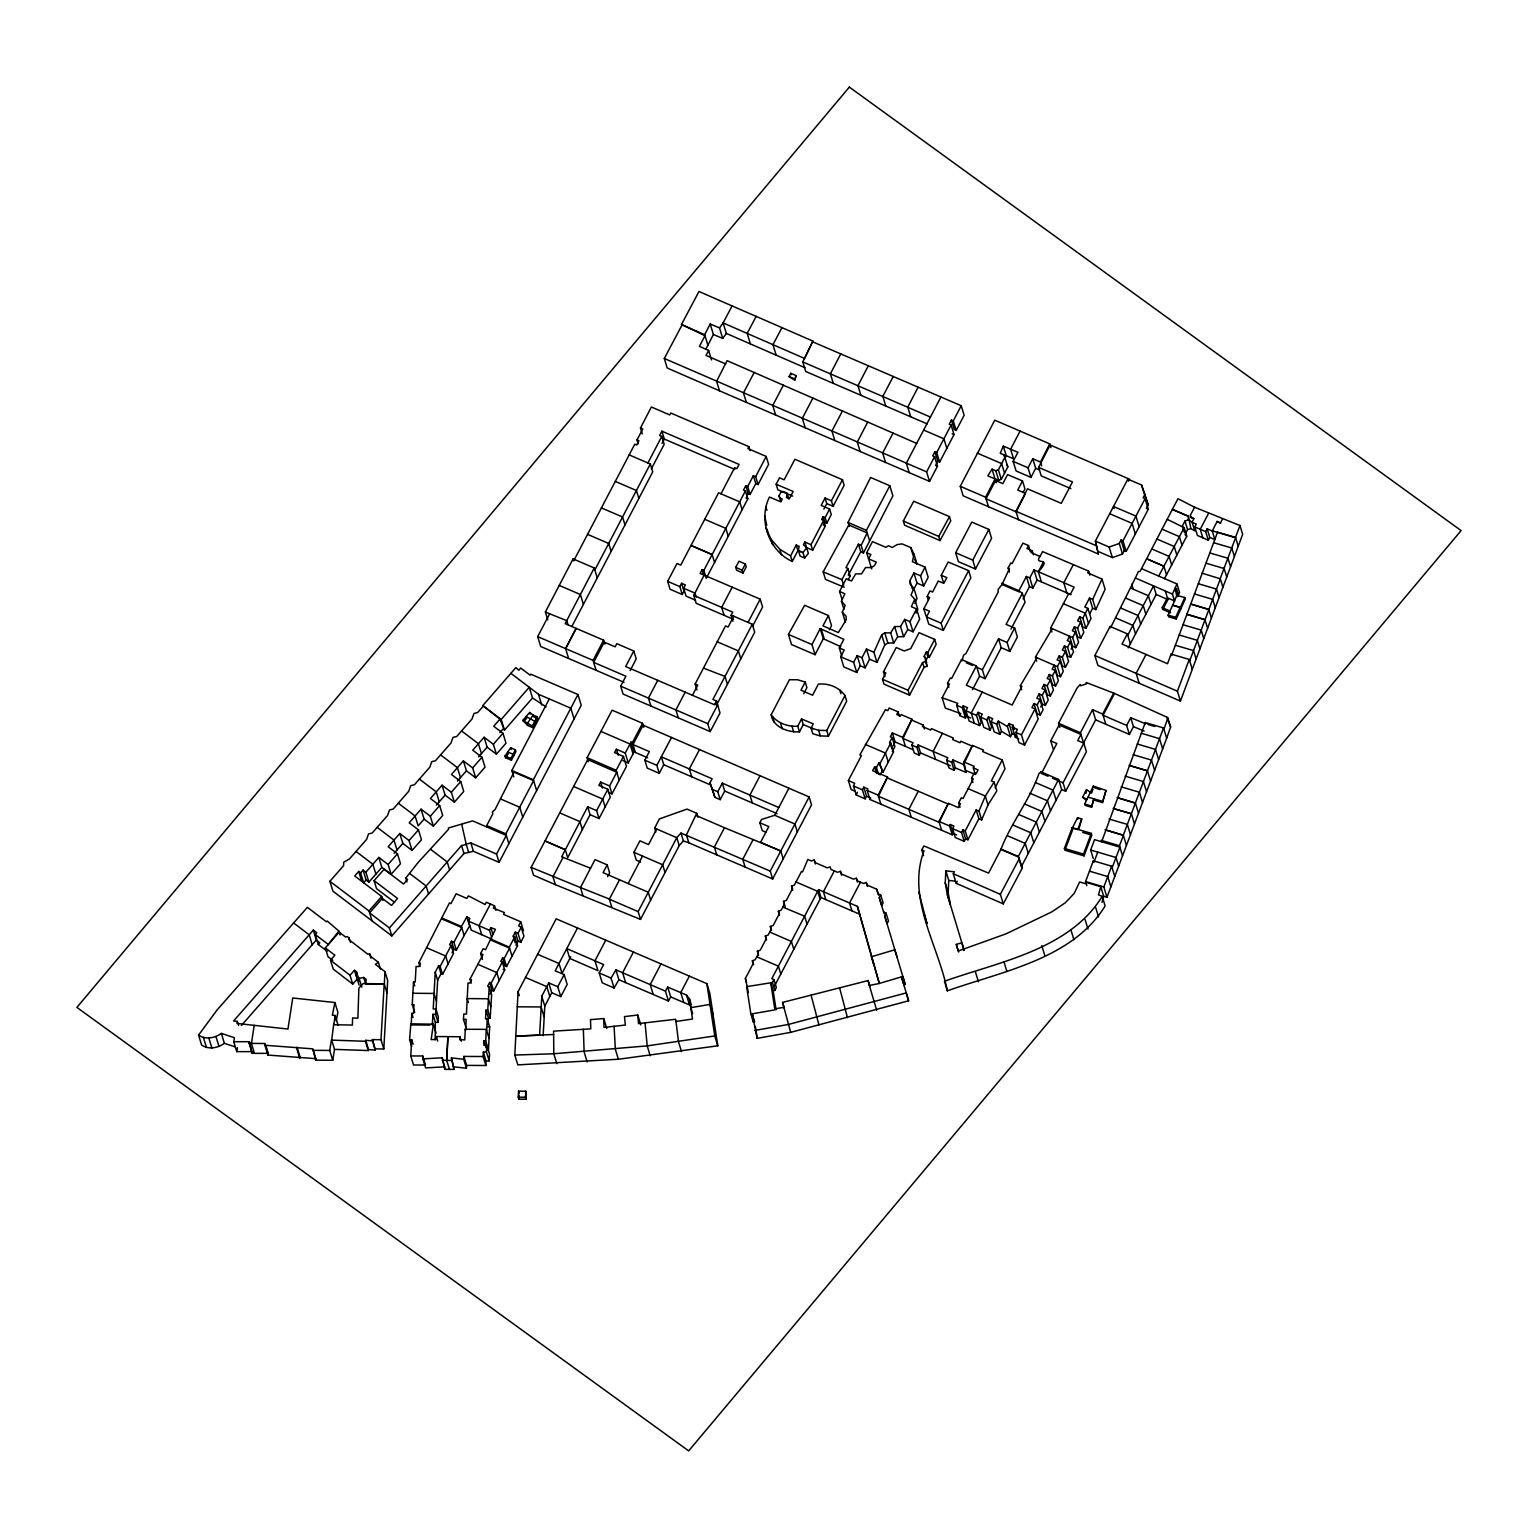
<?xml version="1.0" encoding="UTF-8"?>
<svg xmlns="http://www.w3.org/2000/svg" width="1538" height="1538" viewBox="0 0 1538 1538"><rect width="100%" height="100%" fill="white"/><g stroke="black" fill="none" stroke-linecap="round" stroke-linejoin="round"><path stroke-width="1.5" d="M356.547 971.939L359.258 980.783L357.124 979.148L352.74 984.089L350.03 975.246L354.432 970.305L356.547 971.939L356.432 976.284L359.123 978.36L361.834 987.185M372.292 1040.803L365.717 1040.322L368.562 1049.589L375.118 1050.07L372.331 1039.611L380.982 1039.688L383.808 1048.954L375.157 1048.878L372.331 1039.611M375.118 1050.07L375.157 1048.878M380.444 968.998L378.425 962.365L375.31 964.326L384.961 971.612L384.327 984.301L365.871 984.032L366.121 979.302L363.679 977.437L359.123 978.36M383.808 1048.954L387.672 980.456L384.961 971.612M461.265 1041.226L459.881 1036.747L436.331 1036.535L436.196 1039.4L431.159 1039.65L433.351 1024.173L410.838 1023.827L409.608 1039.669L411.684 1046.455M446.712 1060.393L447.923 1036.67L446.693 1060.316L449.461 1069.371M459.881 1036.747L459.747 1039.63L464.764 1039.919L465.283 1029.268L486.316 1029.364L489.065 1038.323M465.899 1027.269L463.476 1019.367L463.745 1014.061L466.437 1014.08L467.994 983.013L469.878 983.032L471.551 979.86L470.013 979.187L483.009 954.54L480.625 953.522L483.182 948.696L485.547 949.715L495.428 929.375L490.872 927.664L489.488 930.298L491.545 937.027M525.496 977.476L556.179 918.82L706.865 983.647L709.883 993.49L717.765 1045.802L618.391 1059.24L517.825 1064.892L514.826 1055.049L518.056 991.741L525.496 977.457L546.797 986.627L549.816 996.489L544.798 1006.121L543.145 1035.651M964.057 950.061L947.331 894.635L945.236 882.831L945.851 870.893L954.348 871.777L953.272 873.738L956.194 883.312L1003.276 903.883L1022.366 867.913L1018.483 856.993L1000.911 849.437C1010.677 823.503 1029.71 800.183 1039.015 773.46L1040.995 771.865L1058.586 779.439L1061.662 789.513L1021.405 866.567L1022.366 867.913M947.331 894.635L950.253 904.209L948.158 892.405L948.773 880.467L945.851 870.893M483.124 1056.529L463.88 1056.414L466.629 1065.392L485.873 1065.507L483.124 1056.529L483.355 1052.107L486.431 1051.896L489.161 1060.874L486.104 1061.085L483.355 1052.107M485.873 1065.507L486.104 1061.085M429.986 1025.077L411.165 1024.923L411.8 1013.369L413.53 1013.388L413.991 1004.641L412.261 1004.641L413.511 981.898L415.222 981.898L416.067 966.518L418.701 966.556L420.47 963.288L418.913 962.615L449.442 902.921L450.999 903.594L456.152 893.789L466.802 898.423L468.417 895.885L485.104 904.517L486.296 902.248L494.544 905.844L495.928 910.342M432.928 1014.349L435.35 1022.309L438.042 1022.328L435.619 1014.369L432.928 1014.349L432.351 1025.096L432.005 1024M438.599 965.806L441.022 973.727L442.579 974.4L440.137 966.479L438.599 965.806L435.216 972.266L433.216 1008.966L435.908 1008.986L438.349 1016.945L438.042 1022.328M435.619 1014.369L435.908 1008.986M435.35 1022.309L435.177 1039.861M436.004 1010.255L437.638 980.206L435.216 972.266M454.152 1066.872L466.437 1068.256L463.707 1059.278L451.403 1057.894L454.018 1069.391L444.905 1069.352L442.271 1057.779L422.854 1058.875L422.758 1055.991L410.761 1055.952L411.723 1039.707L409.608 1039.669M444.905 1069.352L442.271 1057.779M489.161 1060.874L489.526 1054.164L485.7 1040.841L483.97 1040.822L483.72 1045.167L486.777 1045.206L486.431 1051.896M486.008 1010.139L488.43 1018.041L490.161 1018.041L487.738 1010.139L486.008 1010.139L485.527 1018.848L487.258 1018.867L489.68 1026.769L488.45 1049.8L486.7 1049.8M485.7 1040.841L486.316 1029.364M486.642 1030.422L487.258 1018.867M487.738 1010.139L489.219 986.877L487.661 986.204L489.68 982.378L491.237 983.051L493.66 990.972L492.102 990.299L489.68 982.378M488.065 1024.577L488.43 1018.041M490.161 1018.041L491.641 994.798L489.219 986.877M1188.182 519.729L1192.046 522.055L1194.738 530.898L1190.893 528.591L1188.374 516.134L1172.417 509.251L1177.954 498.696L1194.757 507.309L1239.974 525.515L1242.666 534.34L1180.434 701.078L1097.901 665.416L1094.864 655.515L1110.109 626.427L1127.335 633.867L1130.372 643.768M1188.374 516.134L1188.278 520.055L1184.952 521.036L1182.395 525.919L1184.356 532.321M454.018 1069.391L451.403 1057.894M518.248 1097.171L518.575 1091.173L525.765 1091.23L526.034 1099.209L518.844 1099.17L518.248 1097.171L525.438 1097.209L526.034 1099.209M518.844 1099.17L519.075 1095.171M525.438 1097.209L525.765 1091.23M380.982 1039.688L384.212 983.878L363.16 983.551L358.873 988.203L357.893 1018.175L352.606 1017.964L352.375 1025.077L333.861 1024.712L335.111 1015.503L332.381 1015.215L334.899 1002.545L292.739 997.989L287.952 1029.057L236.987 1023.443L237.352 1021.424L233.622 1020.963L313.291 930.125L316.809 932.797L315.252 934.566L318.308 944.524L327.075 951.176M463.707 1059.278L463.88 1056.414M466.437 1068.256L466.629 1065.392M548.72 982.917L551.738 992.779L560.774 996.586L557.756 986.723L548.72 982.917L541.78 996.24L539.627 1035.209L515.788 1036.093L553.642 1034.497L553.545 1031.152L590.803 1028.864L590.496 1019.598L603.742 1018.598L606.76 1028.48M1050.935 447.712L1049.762 443.867L994.778 420.201L960.25 486.296L963.173 495.851L1098.324 553.988L1095.998 543.164M1098.324 553.988L1095.364 541.107L1127.835 479.125L1141.561 484.989L1148.175 504.887L1146.387 508.328L1148.29 509.251L1126.181 551.411L1124.259 550.546L1121.048 539.992L1122.951 540.876L1126.181 551.411M332.785 960.404L328.017 956.732L325.306 947.889L339.225 932.182L345.55 937.046L347.223 936.546L349.126 938.007L348.915 939.641L367.909 954.271L369.581 953.771L371.216 956.828L378.425 962.365M806.566 547.586L812.679 550.22L810.987 544.683L804.874 542.049L808.373 553.372L804.682 558.025L800.068 556.064L798.376 550.527L799.126 546.298L796.203 545.067L797.914 550.604L792.281 561.447C768.942 550.95 757.946 519.882 769.461 497.043L780.823 501.869L782.265 499.062L779.574 497.697L779.074 495.64L780.919 492.218L783.073 491.449L787.052 493.256L786.476 497.543L789.379 498.773L793.147 491.449L776.171 484.259L779.535 477.78L784.13 479.818L794.896 459.266L842.459 479.741L844.151 485.277L833.096 506.329L826.771 503.58L825.06 498.043L831.404 500.792L833.096 506.329M333.688 1024.154L331.708 1040.111L365.429 1041.284L368.255 1050.55L334.534 1049.377L331.535 1039.553L329.728 1050.435L332.746 1060.259L315.636 1060.163L312.848 1048.858L264.921 1045.244L265.267 1043.533L249.156 1043.36L249.406 1041.707L233.738 1041.687L234.41 1037.708L221.357 1033.401C214.859 1038.092 205.515 1039.957 198.575 1035.093L217.166 1009.889L307.389 907.343L326.479 921.839L327.19 921.012L338.898 931.086L340.109 935.066M254.174 1025.404L251.444 1043.533L254.443 1053.357L268.266 1053.357L267.939 1055.068L315.848 1058.682L315.636 1060.163M254.443 1053.357L252.194 1053.299L249.406 1041.707M332.746 1060.259L334.534 1049.377M252.443 1051.646L236.775 1051.627L237.448 1047.647M336.226 1020.809L337.899 1012.369L334.899 1002.545M871.738 568.983L866.663 552.738L872.469 541.587L885.83 547.317L888.522 545.721L892.251 547.47L897.058 544.644L901.979 543.875L910.727 547.528L914.014 554.218L912.399 561.697L925.069 567.138L928.183 577.269L923.646 585.959L917.013 583.113L913.918 573.001L920.551 575.827L923.646 585.959M1177.781 592.918L1172.706 605.338L1180.28 607.568L1184.798 597.513L1176.647 595.437L1175.07 588.189L1176.474 588.631L1177.781 592.918L1176.647 595.437M963.692 764.578L952.906 759.945L955.329 767.885L966.114 772.518L963.692 764.578L972.497 745.43L983.455 750.083L982.667 751.582L1002.276 759.964L1004.987 768.827L995.144 787.667M966.114 772.518L963.845 761.925L972.497 745.43M1174.59 601.166L1172.417 594.091L1135.371 578L1138.447 571.482L1140.1 571.367L1172.417 509.251M1101.977 902.383L1103.688 896.25L1100.535 885.984L1085.578 881.562L1093.345 860.799L1111.628 866.202L1114.762 876.487M365.429 1041.284L365.717 1040.322M368.255 1050.55L368.562 1049.589M778.805 807.546L722.302 783.15L724.706 791.051L720.207 799.645L714.901 797.357L709.979 782.919L712.152 778.766L661.34 756.85L663.762 764.713L659.264 773.306L647.248 768.116L644.826 760.157L649.324 751.582L632.983 744.527L643.115 725.186L809.123 796.934L811.545 804.816L772.653 878.967L688.832 842.805L686.409 834.903L696.714 813.294L687.005 809.103L659.398 818.927L654.611 828.098L655.803 832.039M1163.92 729.204L1167.88 717.996L1166.746 717.112L1113.704 693.1L1086.097 682.468L1086.578 683.776L1080.714 685.775L1080.253 684.506L1077.061 688.024L1058.567 723.302L1059.817 727.397M1103.688 896.25L1106.976 897.231L1166.669 738.202L1170.629 726.993L1167.88 717.996M1094.229 800.183L1102.477 802.548L1105.995 790.436L1093.326 786.072L1084.713 804.047L1085.117 805.374L1091.576 807.277L1093.806 798.799L1091.576 807.277M1102.477 802.548L1105.995 790.436M1192.277 669.338L1189.259 659.437L1171.11 654.111L1167.515 663.743L1121.99 644.057L1127.335 633.867M1217.116 521.401L1220.499 523.074L1217.116 521.401L1212.271 531.014L1207.157 528.803L1209.772 537.396L1214.885 539.607L1212.194 530.764L1217.462 532.398L1171.533 655.534L1171.11 654.111M1180.434 701.078L1177.416 691.196L1189.259 659.437M1189.701 660.859L1220.326 578.807L1202.082 573.193M1238.225 546.259L1235.514 537.416L1239.974 525.515M1064.392 848.457L1072.197 827.713L1091.288 833.365L1091.826 835.134L1084.04 855.878L1064.95 850.226L1064.392 848.457L1083.502 854.109L1084.04 855.878M1065.719 848.149L1072.736 829.482L1072.197 827.713M1077.715 829.674L1081.733 818.966L1077.523 817.716L1072.294 828.078L1077.6 829.309M1078.945 828.944L1081.733 818.966M1083.502 854.109L1091.288 833.365M1093.287 858.608L1090.653 850.033L1094.556 839.652L1119.933 847.169L1112.109 867.817M1101.65 841.767L1145.272 722.552L1163.555 727.955L1166.669 738.202M1097.767 852.129L1093.845 862.414L1093.345 860.799M1106.976 897.231L1103.842 886.965L1111.628 866.202M1122.548 855.743L1119.491 845.746L1123.394 835.384L1105.053 829.751L1123.317 835.153L1126.45 845.381M1123.317 835.153L1163.555 727.955M1093.018 789.321L1091.538 793.089L1086.52 789.686L1082.56 797.261L1086.039 800.01M845.4 622.256L842.305 612.124L845.169 605.357L841.44 601.204L844.862 593.745L839.594 591.476L846.227 578.749L851.494 581.018L855.666 573.885L861.568 573.866L865.529 567.56L871.412 567.541L874.507 565.542L876.295 562.139L868.643 558.852L870.893 554.545L866.663 552.738M913.918 573.001L909.9 580.71L910.169 584.152L913.88 588.304L911.015 595.071L914.745 599.224L917.84 609.356L916.129 613.085M914.841 603.511L916.975 598.436L913.88 588.304M1041.687 465.879L1040.515 462.054L1032.767 458.728L1035.689 468.302L1030.979 477.395L1016.08 470.955L1013.138 461.381L1017.925 452.345L1003.314 446.078L1000.238 453.306L1004.045 454.94L1004.872 457.363L998.393 469.801L995.817 470.743L992.029 469.128L987.8 475.838L995.067 478.972L996.24 482.778M1004.699 459.247L1006.236 455.633L1003.314 446.078M978.956 811.064L976.188 809.911L978.879 818.754L981.648 819.908L978.956 811.064L985.32 796.069L994.086 782.092L991.337 780.9L1002.276 759.964M981.648 819.908L988.011 804.932L996.797 790.936L994.086 782.092M934.873 451.749L937.776 461.265L939.641 462.073L936.719 452.537L934.873 451.749L932.701 455.882L934.566 456.69L937.469 466.206L929.529 481.394L719.496 390.806L716.593 381.289L727.109 360.661L916.686 443.405M965.595 838.768L967.94 839.767L965.23 830.924L962.884 829.905L965.595 838.768L964.23 841.363L955.271 837.518L952.58 828.655L953.925 826.06L950.311 824.503L953.022 833.346L952.272 834.826L869.912 799.472L867.163 790.436L867.932 788.956L863.798 787.168L866.567 796.203L865.183 798.856L856.224 795.011L853.455 785.995L854.647 783.246L848.38 780.554L861.395 755.6L859.857 754.908L885.446 709.633L887.791 710.633L889.156 708.018L898.115 711.883L899.499 716.4M856.224 795.011L857.416 792.262M873.911 652.247L866.471 649.055L869.566 659.187L877.006 662.378L873.911 652.247L881.678 634.867L884.773 632.887L890.656 632.868L894.616 626.562L900.518 626.524L904.69 619.391L909.977 621.66L913.072 631.791L907.785 629.523L904.69 619.391M877.006 662.378L884.773 644.999L887.868 643.019L893.751 642.999L897.711 636.694L894.616 626.562M1172.417 594.091L1176.955 583.959L1141.523 568.656M1175.34 591.169L1176.474 588.631M1180.742 609.029L1180.204 607.299L1172.629 605.068L1168.111 615.123L1168.649 616.853L1176.262 619.007L1185.26 598.974L1184.798 597.513M1177.685 596.744L1179.588 592.514L1176.955 583.959M1176.262 619.007L1175.724 617.276L1180.204 607.299M914.745 599.224L911.323 606.683L916.59 608.933L919.686 619.064L913.072 631.791M1092.653 599.416L1089.519 598.071L1092.634 608.241L1095.767 609.606L1092.653 599.416L1101.996 579.095L1087.712 572.828L1088.616 571.098L1042.591 551.623L1040.015 556.468L1031.248 552.642L1032.19 550.835L1026.942 548.566L1028.518 545.567L1022.905 543.145L1012.139 563.504L1010.831 562.946L1008.121 568.06L1009.37 572.136M1095.767 609.606L1105.111 589.285L1101.996 579.095M861.126 545.394L858.435 544.202L860.742 551.758L863.452 552.949L861.126 545.394L867.182 532.917L848.803 524.996L823.195 571.867L825.502 579.422L844.247 587.228M863.452 552.949L892.905 495.851L889.81 485.739L870.604 477.472L848.015 522.439L849.264 526.477M927.222 596.417L929.952 590.919L932.605 592.034L938.257 581.037L943.794 583.363L946.85 577.634L941.256 575.289L948.177 562.004L968.652 570.617L970.863 577.807L943.313 630.369L928.741 624.12L926.549 616.93L929.49 611.22L923.819 608.779L929.683 597.667L927.222 596.417L928.318 600.012M642.288 433.908L640.481 427.987L651.381 406.993L669.761 414.933L670.779 413.011L748.833 446.635L747.872 448.538L766.193 456.44L768.616 464.322L758.061 484.528L755.773 483.586L753.351 475.703L755.658 476.645L758.061 484.528M745.776 485.739L748.199 493.64L750.083 494.448L747.679 486.566L745.776 485.739L743.508 490.103L745.392 490.93L747.814 498.812L706.25 578.326L703.846 570.425L702.078 569.656L700.155 573.443L760.176 599.166L762.579 607.049L752.64 626.139M750.89 1014.023L752.217 1013.83L754.639 1021.732L753.312 1021.943L750.89 1014.023L746.641 986.665L770.73 982.801L773.153 990.703L774.864 990.414L772.441 982.513L773.922 979.591L771.826 978.668L818.562 889.618L857.416 906.382L879.044 982.455M774.864 990.414L776.344 987.492L773.922 979.591M1040.515 462.054L1049.762 443.867M704.135 575.116L693.773 595.398L696.195 603.319L733.318 619.276M952.272 834.826L949.561 825.964L950.311 824.503M1018.54 519.767L1015.945 511.27L1027.48 488.815L1061.258 503.349L1072.486 481.952L1038.631 467.379L1050.089 444.963L1129.507 479.183L1128.45 481.183L1127.835 479.125M942.409 733.338L933.124 751.448L935.546 759.368M1095.364 541.107L1109.148 547.047L1119.26 543.452L1121.048 539.992M1098.593 551.661L1112.378 557.602L1122.49 554.007L1124.259 550.546M1048.07 776.267L1041.476 773.441L1056.837 743.488L1050.742 740.893L1059.086 724.994L1080.945 734.433L1077.734 740.566L1083.809 743.2L1086.405 751.717L1065.661 791.282L1061.662 789.513M707.884 345.204L704.673 334.707L710.191 323.999L719.515 327.921L722.706 338.418L726.321 333.419L723.11 322.922L732.088 305.927L812.91 341.09L802.778 361.93L805.681 371.465L927.164 423.892M705.673 349.472L713.401 334.496L710.191 323.999M515.384 749.813L510.866 758.522L511.404 760.253L505.541 757.734L505.022 755.985L510.654 747.776L515.384 749.813L515.922 751.563L511.404 760.253M862.03 657.726L857.166 655.572L860.261 665.704L865.125 667.857L862.03 657.726L866.471 649.055M865.125 667.857L869.566 659.187M905.44 746.391L902.671 737.375L911.996 719.265L901.133 714.593L900.384 716.016L896.769 714.459L898.115 711.883M911.996 719.265L903.017 738.471L913.034 742.777L911.823 745.103L914.245 753.024L919.32 755.216L920.531 752.909L918.109 744.988L947.85 757.773L946.62 760.099L949.042 768.02L954.118 770.211L955.329 767.885M794.723 380.213L796.011 375.58L790.782 373.311L789.071 376.618L794.723 380.213L796.011 375.58M829.328 629.811L831.52 625.697L828.424 615.565L804.643 605.299L788.436 634.425L791.532 644.557L815.082 654.688L811.987 644.557L820.215 628.619L821.254 629.023L843.862 639.366L839.306 647.979L841.786 656.092M815.082 654.688L823.311 638.751L820.215 628.619M805.181 682.026L800.971 690.197L812.583 695.214L818.351 684.102C828.501 683.083 838.96 687.121 844.977 695.522L846.707 701.155L828.444 736.144L820.35 735.933L812.775 733.741L811.064 728.108L813.275 723.86L801.548 718.957L797.761 726.186L799.472 731.819C788.244 732.53 773.191 727.359 771.172 714.805L789.455 679.719L797.549 679.758L805.181 682.026L806.912 687.659L803.74 693.773M1039.996 556.391C1033.094 566.176 1053.511 555.276 1038.342 571.828M975.361 774.556L973.323 767.904L974.15 766.309L963.845 761.925M732.088 305.927L698.963 291.489L681.488 324.499L704.962 335.688L699.463 346.358L708.634 350.414L706.019 355.432L725.686 363.929M695.503 600.185L686.063 596.129L683.641 588.247L685.352 584.921L681.565 583.306L679.854 586.612L682.257 594.495L670.068 589.265L667.665 581.364L676.989 563.504L680.757 565.119L718.592 492.775L739.701 501.849L742.104 509.712M792.281 561.447L790.59 555.91L796.203 545.067M804.874 542.049L803.432 544.817L806.681 547.836L802.971 552.488L804.682 558.025M1030.979 477.395L1028.057 467.802L1032.767 458.728M865.183 798.856L862.434 789.821L863.798 787.168M869.912 799.472L870.681 797.991L866.567 796.203M720.995 493.794L734.664 467.648L736.913 468.629L739.067 464.418L661.898 431.178L659.629 435.504L661.782 436.427L664.185 444.309L651.381 468.821M662.032 443.386L664.301 439.061L661.898 431.178M565.6 648.613L576.154 628.369L565.6 648.632L568.618 658.475M483.047 706.403L477.664 712.536L474.012 713.44L471.955 719.053L456.69 736.51L453.018 737.394L450.999 742.989L435.446 760.752L431.774 761.656L429.794 767.212L414.414 784.764L410.742 785.668L408.685 791.32L393.17 809.065L389.499 809.968L387.595 815.428L372.177 833.038L368.505 833.923L366.621 839.364L349.511 858.896L343.705 862.241L343.628 865.625L329.901 881.293L332.939 891.194L391.844 935.911L463.976 853.513L473.416 851.302L499.081 862.376L581.229 705.269L577.961 694.522L530.687 674.163L530.11 675.182L520.709 668.05L518.806 670.241L515.864 667.607L482.797 705.577L499.946 719.15L504.464 730.185L532.513 697.983L529.226 687.255L501.196 719.457L504.464 730.185M716.516 701.02L720.015 712.94L710.21 731.607L623.101 694.08L620.679 686.159L625.889 676.22L593.668 662.359L604.223 642.134L615.142 646.825L616.796 643.672L633.791 650.978L625.658 666.531L714.516 704.789L716.516 701.02L712.921 699.444L752.293 624.255L733.741 616.238L728.108 627.023L725.532 625.908L695.157 684.006L696.983 689.947M630.119 670.587L636.213 658.918L633.791 650.978M682.257 594.495L683.987 591.207L681.565 583.306M755.658 476.645L766.193 456.44M518.018 933.355L515.288 932.163L518.037 941.16L520.767 942.333L518.018 933.355L521.209 927.241L518.633 925.857L520.748 921.82L503.541 914.341L504.445 912.572L493.352 908.151L494.544 905.844M587.67 806.777L590.092 814.679L599.032 818.562L596.609 810.661L587.67 806.777L561.658 856.801L590.554 868.239L595.033 859.627L607.183 864.856L609.625 872.815L607.587 876.718M563.043 857.397L552.949 876.775L555.353 884.658L640.519 919.397L679.219 845.573L683.391 840.959L680.969 833.058L676.797 837.672L638.155 911.611L640.519 919.397M520.767 942.333L523.958 936.238L521.209 927.241M590.092 814.679L567.733 857.608L565.33 849.726L545.029 840.959L565.33 849.745M721.687 607.414L732.223 587.151M590.554 868.201L580.48 887.599L531.148 867.374L587.708 759.637L616.776 772.23L609.567 785.956L612.009 793.877L608.414 792.339M577.5 927.991L555.18 970.863L564.158 974.611L567.176 984.474L560.774 996.586M549.816 996.489L551.738 992.779M570.733 956.655L562.024 973.362L559.005 963.499L537.608 954.31M748.006 622.486L760.176 599.166M823.061 516.71L824.753 522.247L826.81 523.151L825.118 517.614L823.061 516.71L821.619 519.479L823.676 520.382L825.368 525.919L812.679 550.22M810.987 544.683L823.676 520.382M825.118 517.614L829.597 509.04L821.196 505.406L825.06 498.043M605.761 940.141L594.975 960.827L597.974 970.689L569.791 958.462L566.772 948.619L603.627 964.576L599.205 972.939L602.223 982.801L614.085 987.992L618.91 979.744L615.911 969.863L665.435 991.145L668.453 1001.007L618.91 979.744M824.753 522.247L823.311 525.016L825.368 525.919M826.81 523.151L831.289 514.576L829.597 509.04M860.261 665.704L856.743 672.452L843.804 666.915L840.709 656.784L844.227 650.036L839.306 647.979M689.37 976.111L680.757 992.625L683.756 1002.468M856.743 672.452L853.648 662.32L857.166 655.572M828.444 736.144L826.733 730.512L844.977 695.522M920.551 575.827L925.069 567.138M913.995 588.919L917.013 583.113M909.977 621.66L916.59 608.933M988.473 506.733L985.55 497.197L995.067 478.972M1020.079 431.082L1010.62 449.211L1013.542 458.766L1006.236 455.633M992.029 469.128L994.932 478.664L998.739 480.298L1001.315 479.337L1007.794 466.918L1004.045 454.94M1022.501 480.971L1017.752 490.084L1025.519 493.429L1016.099 511.808L986.031 498.773L995.547 480.529L1002.834 483.663L1007.582 474.588L1022.501 480.971L1024.942 488.949L1023.039 492.583M882.985 772.153L879.044 762.617L882.985 772.153L893.501 752.044L889.56 742.508L892.136 737.567L890.348 736.779L892.367 732.934L902.671 737.375M892.309 751.544L894.905 746.584L892.136 737.567M880.87 804.163L878.121 795.146L887.541 777.055L872.642 770.653L874.661 766.808L876.449 767.577L878.525 774.345M887.541 777.055L878.448 796.261L939.257 822.369L948.408 803.336L958.366 807.604L960.423 803.701L958.635 802.932L961.327 797.78L963.038 798.51L973.285 778.882L971.574 778.151L974.265 772.999L976.053 773.768L978.072 769.923L973.323 767.904M999.854 734.318L996.739 724.129L998.316 721.13L1001.43 731.319L999.854 734.318L994.221 731.896L991.106 721.707L992.683 718.688L988.473 716.862L991.587 727.051L990.011 730.069L983.801 727.378L980.686 717.169L982.282 714.17L978.091 712.363L981.206 722.552L979.629 725.552L969.075 720.995L965.941 710.71L967.517 707.691L963.269 705.846L966.422 716.131L965.441 718.015L959.808 715.593L956.674 705.308L957.713 703.308L942.16 697.771L949.369 684.045L947.562 683.256L950.33 677.97L951.599 678.508L961.558 659.514L976.419 665.935L979.571 676.22L972.497 689.716M918.282 791.224L908.862 809.315L911.265 817.216M979.571 676.22L985.108 678.662L982.378 669.761L998.547 638.808L1007.102 642.5L1009.812 651.401L1001.257 647.709L998.547 638.808M959.808 715.593L960.846 713.613L945.312 708.057L942.16 697.771M985.108 678.662L1001.257 647.709M941.679 830.27L938.968 821.427L948.408 803.336M964.23 841.363L961.538 832.5L962.884 829.905M965.23 830.924L976.188 809.911M1034.017 703.539L1037.131 713.728L1040.284 715.093L1037.17 704.904L1034.017 703.539L1031.921 707.557L1035.055 708.922L1038.169 719.111L1024.558 745.026L1018.983 742.623L1015.868 732.434L1017.464 729.416L1012.254 727.166L1013.196 725.34L1009.005 723.533L1007.409 726.532L1010.524 736.721L1012.119 733.722L1009.005 723.533M967.94 839.767L978.879 818.754M1071.102 649.19L1072.62 646.306L1069.525 636.213L1050.685 627.965L1068.602 593.745L1070.294 594.475L1074.12 587.151L1033.997 569.887L1029.787 577.942L1032.882 588.074L1029.48 586.612L1026.365 576.462L1029.787 577.942M1000.911 849.437L988.569 873.123L923.896 845.938L921.781 849.956L923.531 855.686M547.797 619.852L545.375 611.951L573.097 558.871L594.245 567.983L597.263 577.904M638.232 443.828L637.04 439.887L642.749 428.967L640.481 427.987M661.782 436.427L647.902 462.976L629.157 454.883M594.245 567.983L565.157 623.659L603.627 640.192L604.838 644.134M594.841 569.964L650.305 463.995L647.883 462.957M571.848 626.485L652.727 471.897L650.305 463.995M513.769 776.94L511.808 770.5L549.277 698.925M499.081 862.376L496.543 854.071L506.31 835.403L487.181 827.156L486.7 825.598L492.833 813.852L492.352 811.968L495.082 809.488L514.269 771.557M596.09 670.299L593.072 660.417L603.627 640.192M536.627 790.513L533.34 779.785L577.961 694.522M508.847 843.728L505.829 833.827L533.59 780.612L514.519 772.403M451.48 941.237L453.902 949.177L456.344 950.215L453.921 942.294L451.48 941.237L449.596 944.813L451.153 945.486L453.575 953.406L442.579 974.4M451.153 945.486L440.137 966.479M754.178 372.465L743.488 392.901L746.391 402.418M452.018 952.733L453.902 949.177M783.361 385.173L772.73 405.494L775.652 415.029M703.846 570.425L745.392 490.93M747.679 486.566L753.351 475.703M746.68 496.543L748.199 493.64M750.083 494.448L755.773 483.586M657.745 680.315L648.44 698.117L650.882 706.038M647.671 757.773L635.405 752.486L632.406 742.643L642.538 723.302L612.124 710.172L587.112 757.696L588.323 761.656M802.336 418.278L812.891 398.073M840.767 353.913L830.366 373.811L833.288 383.347M685.198 692.138L675.913 709.941L678.335 717.881M732.895 621.256L731.088 615.335L732.742 612.162L693.773 595.398M692.427 695.272L697.752 685.121L695.157 684.006M659.264 773.306L656.822 765.347L671.491 737.509M842.44 410.973L831.923 431.063L834.826 440.56M607.183 864.856L603.107 872.661L648.267 892.29L650.651 900.076M868.336 365.775L857.954 385.673L860.857 395.208M619.468 879.871L609.356 899.192L638.155 911.611M640.615 862.068L636.309 860.203L633.906 852.321L639.923 840.844L648.536 844.554L656.688 829.001M716.439 705.288L754.716 632.195L752.293 624.255M867.74 422.027L857.3 442.021L860.184 451.499M893.251 376.483L882.85 396.381L885.753 405.917M628.138 883.6L642.519 856.089M689.332 768.923L699.482 749.583M893.059 433.062L882.658 452.96L885.561 462.438M918.148 387.192L907.747 407.089L910.669 416.625M633.425 952.041L622.621 972.747L625.639 982.609M720.207 799.645L717.785 791.743L722.302 783.15M940.929 396.996L906.324 463.169L909.227 472.647M783.188 858.877L780.766 850.937L724.475 827.732L714.363 847.034L716.766 854.859M661.013 963.903L650.209 984.608L653.227 994.452M760.041 775.729L749.91 795.069L752.313 802.971M951.407 420.105L954.329 429.64L956.194 430.448L953.272 420.912L951.407 420.105L949.234 424.238L951.099 425.046L954.021 434.6L939.641 462.073M929.529 481.394L926.607 471.878L934.566 456.69M936.719 452.537L951.099 425.046M953.272 420.912L961.212 405.724L813.198 342.051M937.776 461.265L935.604 465.418L937.469 466.206M956.194 430.448L964.134 415.279L961.212 405.724M799.472 731.819L803.278 724.571L801.548 718.957M765.847 832.193L762.252 830.655L759.83 822.734L761.521 819.485L774.729 815.275L794.915 824.041L797.318 831.923M752.889 839.979L742.777 859.281L745.18 867.105M774.748 815.332L788.917 788.187M772.653 878.967L770.25 871.104L809.123 796.934M884.946 676.758L883.466 671.895L896.231 647.517L904.229 650.959L910.727 648.632L919.07 632.676L934.681 639.385L936.161 644.249L929.26 657.457L927.837 656.841L926.357 651.997L927.779 652.593L929.26 657.457M926.357 651.997L923.877 656.745L925.28 657.36L927.029 666.223L924.05 667.415L909.554 695.157L884.004 684.141L882.504 679.277L885.83 672.933L883.466 671.895M756.754 956.809L758.292 953.868L757.388 951.234L760.214 950.215L766.27 938.661L765.347 936.027L768.173 935.027L771.288 929.067L770.307 926.453L773.153 925.511L779.247 913.88L778.343 911.246L781.169 910.208L784.438 903.979L783.534 901.345L786.36 900.326L792.435 888.753L791.532 886.119L794.358 885.1L801.529 871.45L802.567 871.911L807.815 859.454L811.333 860.992L814.198 860.011L815.159 862.626L827.233 867.836L830.078 866.874L831.058 869.489L837.595 872.296L840.44 871.335L841.401 873.949L853.455 879.159L856.301 878.198L857.281 880.813L863.395 883.446L866.24 882.485L867.221 885.1L876.718 889.233L878.102 893.751L880.697 895.058L883.1 902.96L881.659 905.478L879.255 897.577L880.697 895.058M943.313 630.369L941.121 623.178L968.652 570.617M909.554 695.157L908.074 690.312L922.569 662.551L925.549 661.378L925.28 657.36M927.779 652.593L934.681 639.385M927.837 656.841L925.357 661.609L926.78 662.205M876.449 767.577L879.044 762.617M880.236 763.136L890.752 743.027L889.56 742.508M893.117 745.815L895.116 741.95L892.367 732.934M880.082 774.941L881.812 771.653M834.327 870.893L823.426 891.713L825.829 899.615M912.322 720.361L923.185 725.052L922.396 726.532L930.663 730.089L931.432 728.608L953.368 738.067L952.599 739.547L960.02 742.739L960.789 741.258L972.785 746.353M919.32 755.216L916.898 747.295L918.109 744.988M860.453 882.178L849.553 902.998L851.975 910.9M1010.985 629.138L1025.058 602.204L1022.347 593.303L1018.925 590.707L1026.365 576.462M1022.347 593.303L1006.102 624.37L1014.657 628.042L1017.368 636.963L1009.812 651.401M1023.078 598.82L1029.48 586.612M1043.418 562.024L1038.323 571.751L1041.418 581.902M1032.882 588.074L1037.093 580.037L1033.997 569.887M1007.102 642.5L1014.657 628.042M954.118 770.211L951.695 762.271L952.906 759.945M1036.689 661.129L1035.459 657.091L1052.184 628.715M1089.519 598.071L1084.809 607.049L1087.924 608.394L1091.038 618.564L1085.924 628.311L1082.81 626.966L1079.695 616.815L1082.81 618.161L1085.924 628.311M1144.945 494.332L1143.157 497.774L1145.06 498.696L1148.29 509.251M1122.951 540.876L1145.06 498.696M1089.808 613.624L1092.634 608.241M1110.109 626.427L1110.532 627.792L1135.371 578M1127.758 635.232L1153.538 585.843L1156.191 594.495L1128.219 647.844M1158.729 576.096L1184.125 527.649L1167.361 519.421M1092.538 709.672L1095.652 719.861L1083.559 742.95L1080.445 732.761L1092.538 709.672L1102.688 714.055L1105.822 724.244M1184.952 521.036L1187.567 529.572L1185.01 534.455L1186.74 536.204L1164.458 578.73M1193.853 518.575L1190.97 517.326L1193.853 518.575L1192.123 522.324L1196.276 524.112L1194.795 526.919L1197.429 535.493L1208.31 540.203L1209.772 537.396M1021.405 866.567L1018.329 856.512L1058.586 779.439M1065.661 791.282L1063.066 782.765L1083.809 743.2M1162.247 607.702L1169.957 611.028L1170.495 612.758L1162.766 609.433L1162.247 607.702L1167.419 597.84L1174.494 600.916M1162.766 609.433L1167.938 599.57L1165.323 591.015M1208.31 540.203L1205.677 531.61L1207.157 528.803M1085.886 793.166L1086.52 789.686M624.024 682.314L540.684 646.479L537.666 636.617L549.662 613.797L566.734 620.641L567.945 624.601M437.638 980.206L441.022 973.727M804.239 359.142L812.91 341.09M515.268 942.871L513.211 936.123L515.288 932.163M609.567 785.956L600.627 782.073L598.878 785.399L607.837 789.263L610.259 797.203L599.032 818.562M518.037 941.16L515.941 945.12L517.518 945.793L506.56 966.537L505.002 965.864L502.58 957.905L504.137 958.597L506.56 966.537M619.218 780.17L616.18 770.288L623.467 756.446L614.527 752.563L616.411 749.256L625.235 753.082L628.254 762.963L622.967 760.656M625.235 753.082L631.061 742.066L632.406 742.643M596.609 810.661L607.837 789.263M612.009 793.877L626.485 766.328L623.467 756.446M628.254 762.963L634.06 751.909L631.061 742.066M710.21 731.607L707.788 723.687L717.592 705L715.016 703.866M823.868 509.097L826.771 503.58M831.404 500.792L842.459 479.741M869.489 540.472L866.394 530.36L889.81 485.739M903.325 521.017L913.707 501.196L949.484 516.653L950.753 520.824L939.987 540.588L904.594 525.189L903.325 521.017L938.718 536.416L939.987 540.588M955.675 552.738L971.785 522.055L988.857 529.418L991.587 538.338L975.476 569.022L958.385 561.639L955.675 552.738L972.747 560.101L975.476 569.022M748.448 992.606L745.372 978.476L753.274 963.403L752.37 960.75L755.196 959.731L756.734 956.79L778.401 966.172L780.804 974.054M972.747 560.101L988.857 529.418M774.248 986.569L820.965 897.519L818.562 889.618M976.419 665.935L966.306 685.198L1012.139 705.019L1021.924 686.371L1020.367 685.698L1036.92 657.745L1057.394 666.608L1060.489 676.682L1057.375 675.336L1054.261 665.147L1052.146 669.145L1055.26 670.491L1058.375 680.68L1055.549 686.063L1052.434 684.698L1049.32 674.509L1052.434 675.855L1055.549 686.063M965.441 718.015L962.288 707.711L963.269 705.846M979.629 725.552L976.515 715.362L978.091 712.363M990.011 730.069L986.896 719.88L988.473 716.862M1018.829 738.855L1015.368 737.356L1016.31 735.529L1012.119 733.722M1039.111 693.907L1042.226 704.096L1045.379 705.404L1042.264 695.214L1039.111 693.907L1036.843 698.194L1039.976 699.559L1043.091 709.749L1040.284 715.093M1044.071 684.448L1047.205 694.638L1050.319 696.003L1047.205 685.813L1044.071 684.448L1041.957 688.486L1045.09 689.851L1048.205 700.04L1045.379 705.404M1079.695 616.815L1077.6 620.833L1080.714 622.179L1083.809 632.329L1080.695 638.251L1077.58 636.905L1074.466 626.754L1077.58 628.119L1080.695 638.251M1059.221 655.88L1062.297 665.954L1065.411 667.3L1062.335 657.226L1059.221 655.88L1057.106 659.898L1060.22 661.244L1063.296 671.337L1060.489 676.682M1024.558 745.026L1021.443 734.837L1035.055 708.922M1037.17 704.904L1039.976 699.559M1042.264 695.214L1045.09 689.851M1047.205 685.813L1050.319 679.892L1047.186 678.527L1049.32 674.509M1052.434 675.855L1055.26 670.491M1057.394 666.608L1060.22 661.244M1062.335 657.226L1065.45 651.285L1062.316 649.92L1064.45 645.941L1067.564 647.287L1070.64 657.36L1067.526 656.015L1064.45 645.941M1067.564 647.287L1070.39 641.904L1067.276 640.558L1069.525 636.213L1072.64 637.501L1075.754 647.652L1072.62 646.306M1072.64 637.501L1075.466 632.137L1072.332 630.772L1074.466 626.754M1077.58 628.119L1080.714 622.179M1082.81 618.161L1085.386 613.297L1063.392 603.684M1087.924 608.394L1085.367 613.258L1088.481 623.448M1040.726 706.961L1042.226 704.096M1050.319 696.003L1053.434 690.081L1050.319 679.892M1065.411 667.3L1068.545 661.378L1065.45 651.285M1070.64 657.36L1073.466 651.997L1070.39 641.904M1075.754 647.652L1078.58 642.288L1075.466 632.137M1194.68 507.04L1190.277 515.422L1191.046 517.595M1102.688 714.055L1113.704 693.1M1208.618 513.288L1200.236 529.264L1194.795 526.919M1114.07 694.311L1103.073 715.266L1126.643 725.455L1129.392 734.453L1095.652 719.861M1146.06 654.457L1136.14 673.356L1139.158 683.256M1220.499 523.074L1222.402 519.037M1126.643 725.455L1130.718 717.708L1145.656 723.802L1145.272 722.552M1129.392 734.453L1133.468 726.686L1130.718 717.708M532.859 727.685L532.34 725.994L537.166 716.785L533.109 715.055L527.169 723.764L527.688 725.475L532.859 727.685L537.685 718.534L537.166 716.785M756.158 316.386L747.18 333.419L750.39 343.916M492.237 939.276L471.243 930.125L468.494 921.127L469.878 918.494L466.86 916.898L461.4 926.472L464.149 935.469L456.344 950.215M781.958 327.613L772.96 344.666L776.171 355.163M502.58 957.905L500.754 961.365L502.311 962.038L504.733 969.997L493.66 990.972M512.039 956.175L509.289 947.177L514.769 936.815L513.211 936.123M491.237 983.051L502.311 962.038M504.137 958.597L509.597 948.215L490.699 939.987M490.084 994.125L492.102 990.299M557.756 986.723L564.158 974.611M843.67 585.344L841.94 579.672L847.861 568.445L845.958 567.637L858.435 544.202M848.188 579.749L850.168 576L847.861 568.445M1019.29 591.957L1002.084 584.498L1009.428 568.637L1008.121 568.06M982.244 692.062L971.247 713.074L976.515 715.362M1063.777 582.787L1073.255 564.831M719.496 390.806L667.223 368.005L664.301 358.489L681.776 325.479M453.921 942.294L461.727 927.549L441.906 918.955M490.43 904.036L478.972 925.703L481.721 934.7M735.741 567.387L738.99 561.235L745.392 564.042L746.257 566.907L743.008 573.04L736.606 570.233L735.741 567.387L742.123 570.175L743.008 573.04M742.123 570.175L745.392 564.042M1003.276 903.883L1000.354 894.328L1019.444 858.358M860.742 551.758L848.265 575.193L850.168 576M828.424 615.565L822.945 625.851L838.325 632.56L846.304 619.699L846.035 616.277L842.305 612.124M665.435 991.145L667.665 987.069L686.467 995.048L689.485 998.893L691.293 1004.814M668.453 1001.007L670.683 996.912L667.665 987.069M938.718 536.416L949.484 516.653M956.194 883.312L957.27 881.332M464.149 935.469L469.609 925.914L466.86 916.898M905.19 984.378L902.768 976.495L901.479 976.88L903.883 984.762L905.19 984.378L884.638 915.668L886.08 913.149L883.504 911.842M614.085 987.992L611.067 978.11L615.911 969.863M897.711 636.694L903.613 636.655L907.785 629.523M1102.208 896.404L1105.13 905.959C1072.274 959.193 1002.372 971.247 947.35 990.818L944.428 981.244C999.45 961.692 1069.352 949.638 1102.208 896.404L1098.478 894.866L1100.766 886.695L1085.79 882.254L1085.27 883.639L1079.657 881.985L1074.101 893.578L1065.296 902.768L1051.704 911.938L1006.179 933.777L958.27 951.003L956.29 944.39L961.808 942.775L964.153 950.426M505.541 757.734L508.309 753.697L507.771 751.947L513.096 754.254L513.634 755.985M719.515 327.921L723.11 322.922L803.932 358.181M406.974 882.043L405.763 878.063L418.336 862.241L448.615 829.193L448.365 828.002L472.647 820.888L487.181 827.156M1002.084 584.498L998.124 589.4L998.2 592.072L965.941 653.535L963.615 655.15L961.981 660.898L961.558 659.514M527.688 725.475L522.747 720.438L529.668 712.459L533.109 715.055M524.4 720.841L526.65 718.246L526.111 716.535L534.801 721.303L535.339 722.995M360.603 872.892L363.064 870.066L366.082 879.967L363.622 882.774L360.603 872.892L358.681 871.431L354.701 875.968L381.693 896.462L382.904 900.422M378.809 857.435L381.847 867.336L368.909 882.101L365.871 872.219L378.809 857.435L388.114 864.491L391.133 874.372L400.495 863.683L397.458 853.801L388.172 846.746L399.784 833.5L409.07 840.555L412.088 850.437L421.47 839.729L418.451 829.847L409.185 822.792L421.066 809.18L430.332 816.236L433.37 826.137L442.713 815.467L439.676 805.566L430.409 798.51L442.06 785.207L451.326 792.262L454.364 802.182L463.745 791.455L460.727 781.535L451.461 774.479L463.38 760.868L472.647 767.904L475.684 777.824L485.028 767.154L481.99 757.234L472.743 750.198L484.105 737.24L493.352 744.277L496.389 754.178L506.002 743.2L502.964 733.28L493.717 726.263L499.946 719.15M394.113 853.321L402.821 843.382L399.784 833.5M457.478 780.996L466.418 770.788L463.38 760.868M478.606 756.869L487.123 747.16L484.105 737.24M499.869 732.607L502.984 729.05M421.066 809.18L424.103 819.1L418.144 825.887L415.125 815.986M436.35 805.105L445.097 795.127L442.06 785.207M388.114 864.491L397.458 853.801M409.07 840.555L418.451 829.847M430.332 816.236L439.676 805.566M451.326 792.262L460.727 781.535M472.647 767.904L481.99 757.234M493.352 744.277L502.964 733.28M394.555 902.306L376.522 888.637L374.099 880.659L384.096 869.258L403.494 883.985L407.532 879.409L405.763 878.063M372.042 920.858L369.005 910.957L381.693 896.462M391.844 935.911L389.402 927.933L461.535 845.573L466.264 844.458L461.765 824.464M241.389 1025.519L316.328 940.064L313.291 930.125M318.308 944.524L319.846 942.756L316.328 940.064M327.882 944.986L338.898 931.086M352.74 984.089L333.188 969.036L330.478 960.193L334.88 955.252L325.306 947.889M198.575 1035.093L201.613 1045.033C208.553 1049.896 217.896 1048.032 224.394 1043.341L235.276 1046.917M1187.567 529.572L1190.893 528.591M772.441 982.513L770.73 982.801L774.941 1009.87L752.217 1013.83L757.196 1038.342L790.705 1032.363L908.612 1000.796L901.479 976.899L879.275 983.455L857.416 906.382M790.705 1032.363L782.573 1002.411L868.124 980.552L869.931 986.454M496.543 854.071L470.878 842.978L466.149 844.093L468.686 852.398M868.124 980.552L869.355 985.474L879.275 983.493M774.787 1008.928L783.957 1007.275M754.774 1030.46L788.302 1024.481L906.209 992.914L908.612 1000.796M717.765 1045.802L714.747 1035.958L647.21 1045.878L553.795 1053.761L556.814 1063.623M681.507 1051.608L678.489 1041.745L675.989 1021.482L692.523 1019.04L689.485 998.893M603.742 1018.598L604.03 1027.403L625.389 1025.058L624.466 1016.599L637.77 1015.042L638.52 1023.616L675.624 1019.271L675.989 1021.482M445.04 1066.834L425.622 1067.91L422.854 1058.875M514.826 1055.049L553.795 1053.78L553.642 1034.478M771.172 714.805C777.171 723.033 787.783 726.936 797.761 726.186M517.268 1006.813L541.107 1006.948L544.106 1016.81M463.476 1019.367L466.168 1019.386L465.61 1030.325L465.283 1029.268M442.137 1060.297L451.268 1060.432M312.618 1050.339L329.728 1050.435M412.876 993.26L434.062 993.452L436.484 1001.373M487.95 1026.75L489.68 1026.769M811.064 728.108L818.62 730.3L826.733 730.512M948.773 880.467L955.136 881.12M1168.111 615.123L1175.724 617.276M1088.25 797.184L1102.054 801.183M1217.365 532.09L1235.514 537.416M1217.462 532.398L1235.61 537.742L1220.23 578.519L1222.902 587.285M1213.636 542.703L1231.803 548.028M1209.81 552.949L1227.978 558.294L1230.573 566.772M1224.152 568.541L1205.984 563.196M1198.333 583.729L1216.5 589.073L1219.076 597.532M1194.507 593.995L1212.675 599.359L1215.251 607.798M1208.849 609.606L1190.604 603.992L1208.753 609.336L1211.425 618.045M1205.004 619.833L1186.778 614.258L1204.927 619.583L1207.599 628.311M1183.03 624.755L1201.178 630.099L1203.773 638.558M1179.204 635.002L1197.352 640.346L1199.948 648.825M1175.359 645.268L1193.526 650.593L1196.122 659.071M1147.944 724.475L1154.788 726.494M1141.254 733.261L1159.517 738.682L1162.651 748.91M1137.216 743.969L1155.499 749.41L1158.633 759.637M1147.444 770.807L1129.18 765.405L1147.444 770.826L1150.578 781.073M1125.162 776.132L1143.426 781.535L1146.56 791.782M1121.144 786.86L1139.408 792.262L1142.542 802.509M1135.429 803.144L1117.107 797.588L1135.39 802.99L1138.524 813.218M1131.41 813.852L1113.147 808.45L1131.372 813.717L1134.486 823.945M1084.713 804.047L1091.173 805.97M1109.071 819.023L1127.354 824.426L1130.468 834.653M1082.694 832.423L1089.538 834.461M1101.227 840.344L1119.491 845.746M1090.653 850.033L1116.05 857.531L1118.664 866.125M1089.462 871.162L1107.745 876.583L1110.878 886.868M1100.535 885.984L1103.842 886.965M680.969 833.058L770.25 871.104M683.391 840.959L688.832 842.805M1100.093 789.628L1093.749 787.437L1093.326 786.072M731.088 615.335L733.741 616.238M823.311 638.751L840.786 646.671M703.481 668.107L724.994 676.432L727.416 684.352M1133.468 726.686L1144.137 731.05M823.195 571.867L841.94 579.672M782.823 907.093L804.605 916.206L807.027 924.107M713.401 334.496L722.706 338.418M803.278 724.571L813.044 728.685M792.724 496.101L777.863 489.795L776.171 484.259M966.556 770.788L974.804 774.287M670.683 996.912L689.485 1004.891L691.485 1007.467M789.071 376.618L794.319 378.848M798.376 550.527L802.971 552.488M797.914 550.604L800.817 551.854M545.375 611.951L549.643 613.777M1015.945 511.27L1095.729 545.49M926.549 616.93L941.121 623.178M840.709 656.784L853.648 662.32M887.887 778.17L948.696 804.278M867.163 790.436L878.121 795.146M853.455 785.995L862.434 789.821M952.58 828.655L961.538 832.5M802.778 361.93L930.432 417.067M1035.689 468.302L1039.573 469.955M1013.138 461.381L1028.057 467.802M1070.852 488.623L1041.245 475.876L1038.631 467.379M923.627 430.044L943.909 438.811L946.831 448.327M977.168 453.056L1001.623 463.611L1004.545 473.146M1109.705 513.711L1132.103 523.381L1135.332 533.936M926.607 471.878L664.301 358.489M960.25 486.296L985.55 497.197M1037.093 580.037L1071.006 594.648M664.301 439.061L734.856 469.455M848.015 522.439L866.394 530.36M637.04 439.887L638.924 440.695L636.655 445.02L634.771 444.213L573.693 560.851L573.097 558.871M745.911 497.985L747.814 498.812M704.731 519.286L725.84 528.38L728.243 536.243M615.296 481.394L636.444 490.526L638.847 498.408M712.132 554.564L691.023 545.471L712.152 554.584L714.555 562.447M587.554 534.359L608.702 543.472M956.674 705.308L962.288 707.711M667.665 581.364L679.854 586.612M683.641 588.247L694.984 593.11L696.195 597.052M788.436 634.425L811.987 644.557M1015.868 732.434L1021.443 734.837M882.504 679.277L908.074 690.312M1052.473 778.17L1063.066 782.765M1082.56 797.261L1087.174 799.356M717.246 641.788L738.355 650.901M1035.439 782.515L1053.011 790.109L1056.106 800.164M559.255 585.42L580.384 594.514L583.402 604.396M1029.883 793.204L1047.455 800.779L1050.531 810.834M911.823 745.103L916.898 747.295M946.62 760.099L951.695 762.271M895.116 741.95L913.457 749.833M920.531 752.909L950.273 765.693M1024.327 803.874L1041.899 811.449L1044.975 821.484M865.356 744.411L885.484 753.101L888.253 762.117M968.152 788.686L985.32 796.069L988.011 804.932M1018.752 814.506L1036.324 822.099L1039.4 832.135M1013.196 825.156L1030.768 832.769L1033.824 842.786M1007.621 835.807L1025.212 843.42M537.666 636.617L593.072 660.417M938.968 821.427L949.561 825.964M1000.757 848.938L1018.329 856.512M620.679 686.159L707.788 723.687M855.32 791.378L851.148 789.571L848.38 780.554M953.022 833.346L956.636 834.903M510.885 673.317L538.454 694.253L570.79 708.191L574.078 718.919M532.513 697.983L546.067 706.865M634.06 751.909L635.405 752.486M537.685 718.534L533.648 716.785L533.109 715.055M759.83 822.734L768.789 826.579L760.599 842.305L780.785 851.014M532.34 725.994L522.747 720.438M505.022 755.985L510.866 758.522M511.808 770.5L533.34 779.785M500.581 798.972L519.729 807.239L522.766 817.12M486.7 825.598L505.829 833.827M1172.514 509.578L1188.47 516.46M1205.677 531.61L1200.236 529.264L1202.87 537.858M952.157 433.793L954.021 434.6M1162.17 529.207L1179.396 536.666L1182.011 545.24M1156.999 539.05L1174.225 546.49L1176.858 555.083M1151.847 548.97L1169.072 556.391L1171.687 564.946M1163.881 566.195L1146.675 558.755L1163.901 566.253L1166.515 574.789M1156.191 594.495L1167.938 599.57M1131.18 588.304L1148.386 595.744L1151.02 604.357M1126.027 598.224L1143.253 605.664L1145.868 614.2M1120.856 608.087L1138.082 615.527L1140.696 624.063M1115.704 617.93L1132.91 625.37L1135.525 633.906M1001.699 583.248L1018.925 590.707M1094.864 655.515L1177.416 691.196M966.229 662.743L972.593 665.493M1058.567 723.302L1080.445 732.761M965.941 710.71L971.209 712.978L974.361 723.264M600.935 731.415L630.022 744.008L633.041 753.851M663.762 764.713L710.421 784.88M724.706 791.051L777.094 813.66M644.826 760.157L656.822 765.347M709.979 782.919L712.479 789.455L717.785 791.743M587.112 757.696L616.18 770.288M696.041 815.448L724.475 827.713M795.992 881.966L817.658 891.329L820.081 899.23M573.616 786.476L602.704 799.068L605.126 806.969M820.965 897.519L859.819 914.283M654.611 828.098L676.816 837.71L679.219 845.573M559.755 812.891L579.941 821.638L582.364 829.52M633.906 852.321L662.647 864.779M769.711 932.047L791.378 941.429M555.353 884.658L533.551 875.237L531.148 867.374M426.718 947.793L445.655 955.982L448.077 963.903M980.686 717.169L986.896 719.88M991.106 721.707L996.739 724.129M966.422 716.131L970.67 717.977M441.579 917.859L461.4 926.472M490.372 938.949L509.289 947.177M503.176 969.325L504.733 969.997M477.857 964.307L496.774 972.574L499.196 980.494M726.321 333.419L805.085 367.774M953.272 873.738L1000.354 894.328M599.205 972.939L611.067 978.11M468.494 921.127L489.488 930.298M681.488 324.499L704.673 334.707M976.841 667.319L982.378 669.761M921.781 849.956L923.973 850.918C906.209 898.25 938.449 945.293 947.35 990.818M1035.459 657.091L1036.958 657.841M998.316 721.13L1007.409 726.532M1001.43 731.319L1010.524 736.721M766.001 527.842L770.923 539.088L779.824 549.258L790.59 555.91M482.797 705.577L501.196 719.457M315.252 934.566L327.536 943.871M487.123 747.16L496.389 754.178M461.573 730.915L478.414 743.719L481.452 753.639M466.418 770.788L475.684 777.824M440.579 754.889L457.42 767.673L460.458 777.594M445.097 795.127L454.364 802.182M419.393 779.074L436.234 791.878L439.272 801.779M424.103 819.1L433.37 826.137M398.284 803.182L415.125 816.005M430.813 849.495L447.193 861.953L449.615 869.893M402.821 843.382L412.088 850.437M377.156 827.329L393.997 840.133L397.015 850.014M409.742 873.526L426.141 886.003L428.564 893.943M381.847 867.336L391.133 874.372M356.028 851.456L372.85 864.241L375.887 874.142M363.064 870.066L365.871 872.219M374.099 880.659L397.535 898.461L391.536 905.421L382.289 898.403L369.601 912.899L389.402 927.933M366.082 879.967L368.909 882.101M329.901 881.293L369.005 910.957M293.508 922.858L309.196 934.796L312.233 944.736M330.478 960.193L350.03 975.246M1170.629 726.993L1166.746 717.112M914.649 559.332L917.109 564.35L914.014 554.218M1148.175 504.887L1141.561 484.989M1006.967 464.495L1007.794 466.918M1231.784 547.989L1234.399 556.506M1224.056 568.272L1226.747 577.019M1184.125 527.649L1186.74 536.204M1139.12 526.669L1135.89 516.095L1113.493 506.483L1114.127 508.54M1119.26 543.452L1122.49 554.007M1131.718 584.171L1133.045 588.496M1109.148 547.047L1112.378 557.602M1154.615 770.346L1151.462 760.08L1133.218 754.716M1088.616 571.098L1089.865 575.174M1063.738 582.671L1066.853 592.861M1032.19 550.835L1033.44 554.891M1028.518 545.567L1030.383 551.661M1050.685 627.965L1051.915 632.022M998.393 469.801L1001.315 479.337M995.817 470.743L998.739 480.298M1077.523 817.716L1077.965 819.12M1050.742 740.893L1053.357 749.41M1095.652 907.401L1098.574 916.975M1085.578 881.562L1086.828 885.657M1020.367 685.698L1021.616 689.774M1040.995 771.865L1041.476 773.441M1085.078 919.532L1088 929.106M1013.196 725.34L1014.446 729.416M1012.254 727.166L1015.368 737.356M1071.025 930.202L1073.947 939.776M1025.192 843.382L1028.268 853.436M941.256 575.289L943.448 582.479M1041.764 945.582L1044.687 955.156M910.727 547.528L913.207 555.622M947.562 683.256L948.811 687.371M923.819 608.779L926.011 615.969M971.574 778.151L972.939 782.573M909.9 580.71L912.38 588.823M925.549 661.378L927.029 666.223M922.569 662.551L924.05 667.415M958.635 802.932L960 807.354M1004.006 962.019L1006.929 971.574M900.518 626.524L903.613 636.655M923.185 725.052L924.396 729.012M890.656 632.868L893.751 642.999M884.773 632.887L887.868 643.019M881.678 634.867L884.773 644.999M975.515 972.189L978.437 981.744M790.782 373.311L791.205 374.657M945.236 882.831L948.158 892.405M802.317 418.259L805.239 427.795M956.29 944.39L958.635 952.041M890.752 743.027L893.501 752.044M839.594 591.476L842.074 599.589M841.44 601.204L843.92 609.298M918.84 892.117L926.991 923.55L924.069 913.995M874.661 766.808L876.737 773.576M787.052 493.256L788.763 498.793M821.254 629.023L824.349 639.135M839.767 689.966L840.921 693.715M779.074 495.64L780.708 501.388M748.833 446.635L750.044 450.576M779.824 549.258L781.515 554.795M765.847 506.694L766.962 510.385M764.597 515.653L766.751 525.246M886.08 913.149L888.503 921.051L887.061 923.569L884.638 915.668M770.923 539.088L772.614 544.625M876.718 889.233L878.525 895.154M897.231 957.693L894.808 949.792L871.354 956.771L873.776 964.672M708.634 350.414L711.536 359.93M866.24 882.485L867.451 886.426M818.62 730.3L820.35 735.933M856.301 878.198L857.512 882.139M840.44 871.335L841.651 875.295M791.974 726.282L793.704 731.915M876.679 1010.178L869.355 985.474M780.554 723.11L782.284 728.743M772.537 716.708L774.248 722.341M814.198 860.011L815.39 863.971M738.355 650.882L740.778 658.822M847.457 1017.675L839.613 987.838M721.668 607.395L724.09 615.296M702.078 569.656L703.885 575.596M791.532 886.119L792.743 890.079M783.534 901.345L785.36 907.266M818.947 1024.962L811.084 995.124M791.378 941.41L793.8 949.311M778.343 911.246L779.555 915.187M770.307 926.453L771.518 930.413M765.347 936.027L766.539 939.968M782.573 1002.411L784.38 1008.332M712.479 789.455L714.901 797.357M757.388 951.234L758.58 955.175M624.986 524.9L622.563 516.979L601.435 507.925M752.37 960.75L753.582 964.711M689.332 768.923L691.754 776.805M696.714 813.294L697.925 817.236M745.372 978.476L746.584 982.417M608.702 543.452L611.124 551.411M642.538 723.302L643.749 727.243M712.998 1014.234L709.998 1004.391L690.812 1007.678L692.619 1013.58M662.647 864.741L665.05 872.604M616.411 749.256L618.218 755.177M686.467 995.048L689.485 1004.891M600.627 782.073L602.454 788.033M611.74 906.978L609.298 898.999L580.48 887.561L582.902 895.52M637.77 1015.042L640.788 1024.923M650.209 1055.76L647.21 1045.878L645.056 1022.885M538.454 694.253L541.741 705M529.668 712.459L530.187 714.17M618.391 1059.24L615.373 1049.377L614.085 1026.288M510.654 747.776L511.193 749.506M587.151 1061.854L584.132 1051.973L583.363 1029.326M520.748 921.82L523.478 930.798M541.78 996.24L544.798 1006.121M514.769 936.815L517.518 945.793M518.056 991.741L519.267 995.701M470.878 842.978L473.416 851.302M490.872 927.664L492.929 934.412M461.535 845.573L463.976 853.513M480.625 953.522L482.451 959.481M518.575 1091.173L519.19 1093.172M490.757 1006.679L488.334 998.758L467.206 998.585L468.417 1002.565M470.013 979.187L471.224 983.147M483.97 1040.822L486.008 1047.551M418.913 962.615L420.124 966.595M433.351 1024.173L436.119 1033.228M436.331 1036.535L437.715 1041.053M413.511 981.898L414.722 985.877M412.261 1004.641L414.702 1012.581M411.8 1013.369L413.011 1017.349M422.758 1055.991L425.526 1065.046L413.53 1065.007L410.761 1055.952M410.838 1023.827L411.165 1024.923M411.723 1039.707L413.107 1044.244M358.681 871.431L361.699 881.332M384.212 983.878L387.038 993.144M369.581 953.771L370.946 958.193M363.679 977.437L365.717 984.051M349.126 938.007L350.472 942.429M354.432 970.305L359.142 985.127M335.111 1015.503L338.11 1025.327M313.444 1050.819L315.848 1058.682M297.026 1047.167L300.025 1056.99M296.796 1048.589L299.795 1058.413M265.863 1045.494L268.266 1053.357M264.921 1045.244L267.939 1055.068M249.156 1043.36L252.194 1053.299M237.352 1021.424L238.582 1025.404M233.738 1041.687L236.775 1051.627M221.357 1033.401L224.394 1043.341M215.954 1036.497L218.992 1046.436M208.86 1038.092L211.898 1048.032M203.4 1037.477L206.438 1047.416M879.255 897.577L884.1 913.63M773.153 990.703L776.094 1009.697M752.255 1015.099L753.312 1021.943M755.369 1026.48L757.196 1038.342M706.865 983.647L714.747 1035.958M767.231 529.322L767.693 533.378M1085.444 791.743A10.478 2.653 -66.7 0 1 1085.828 792.685M849.341 87.108L76.9 1007.409L688.659 1450.892L1461.1 530.591L849.341 87.108"/></g></svg>
